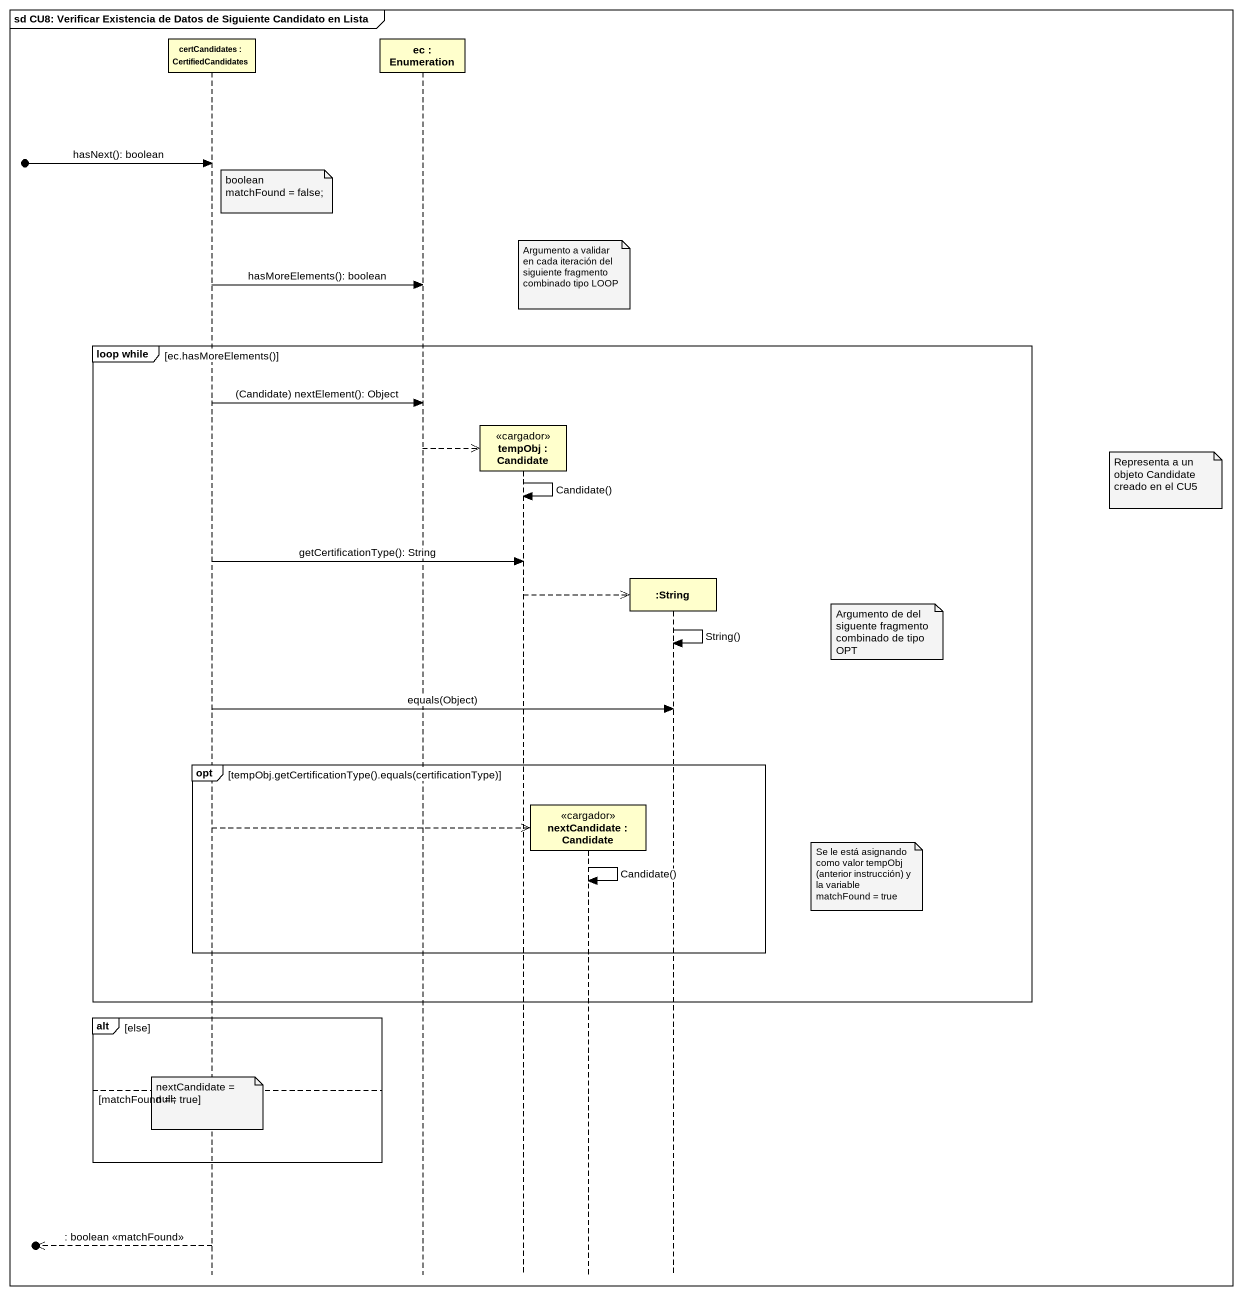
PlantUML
@startuml
mainframe sd CU8: Verificar Existencia de Datos de Siguiente Candidato en Lista
hide footbox
participant "certCandidates : CertifiedCandidates" as certCandidates
participant "ec : Enumeration" as ec
participant "tempObj : Candidate" as tempObj <<cargador>>
participant "nextCandidate : Candidate" as nextCandidate <<cargador>>
participant ":String" as String

[o-> certCandidates : hasNext(): boolean
note right of certCandidates : boolean matchFound = false;
note over nextCandidate : Argumento a validar en cada iteración del siguiente fragmento combinado tipo LOOP
certCandidates -> ec : hasMoreElements(): boolean
group loop while [ec.hasMoreElements()]
  certCandidates -> ec : (Candidate) nextElement(): Object
  ec -->> tempObj **
  note right of String : Representa a un objeto Candidate creado en el CU5
  tempObj -> tempObj : Candidate()
  certCandidates -> tempObj : getCertificationType(): String
  tempObj -->> String **
  String -> String : String()
  note right of String : Argumento de del siguente fragmento combinado de tipo OPT
  certCandidates -> String : equals(Object)
  opt tempObj.getCertificationType().equals(certificationType)
    certCandidates -->> nextCandidate **
    nextCandidate -> nextCandidate : Candidate()
    note right of String : Se le está asignando como valor tempObj (anterior instrucción) y la variable matchFound = true
  end
end
alt else
else matchFound == true
  note over certCandidates : nextCandidate = null;
end
[o<<-- certCandidates : : boolean <<matchFound>>
@enduml
